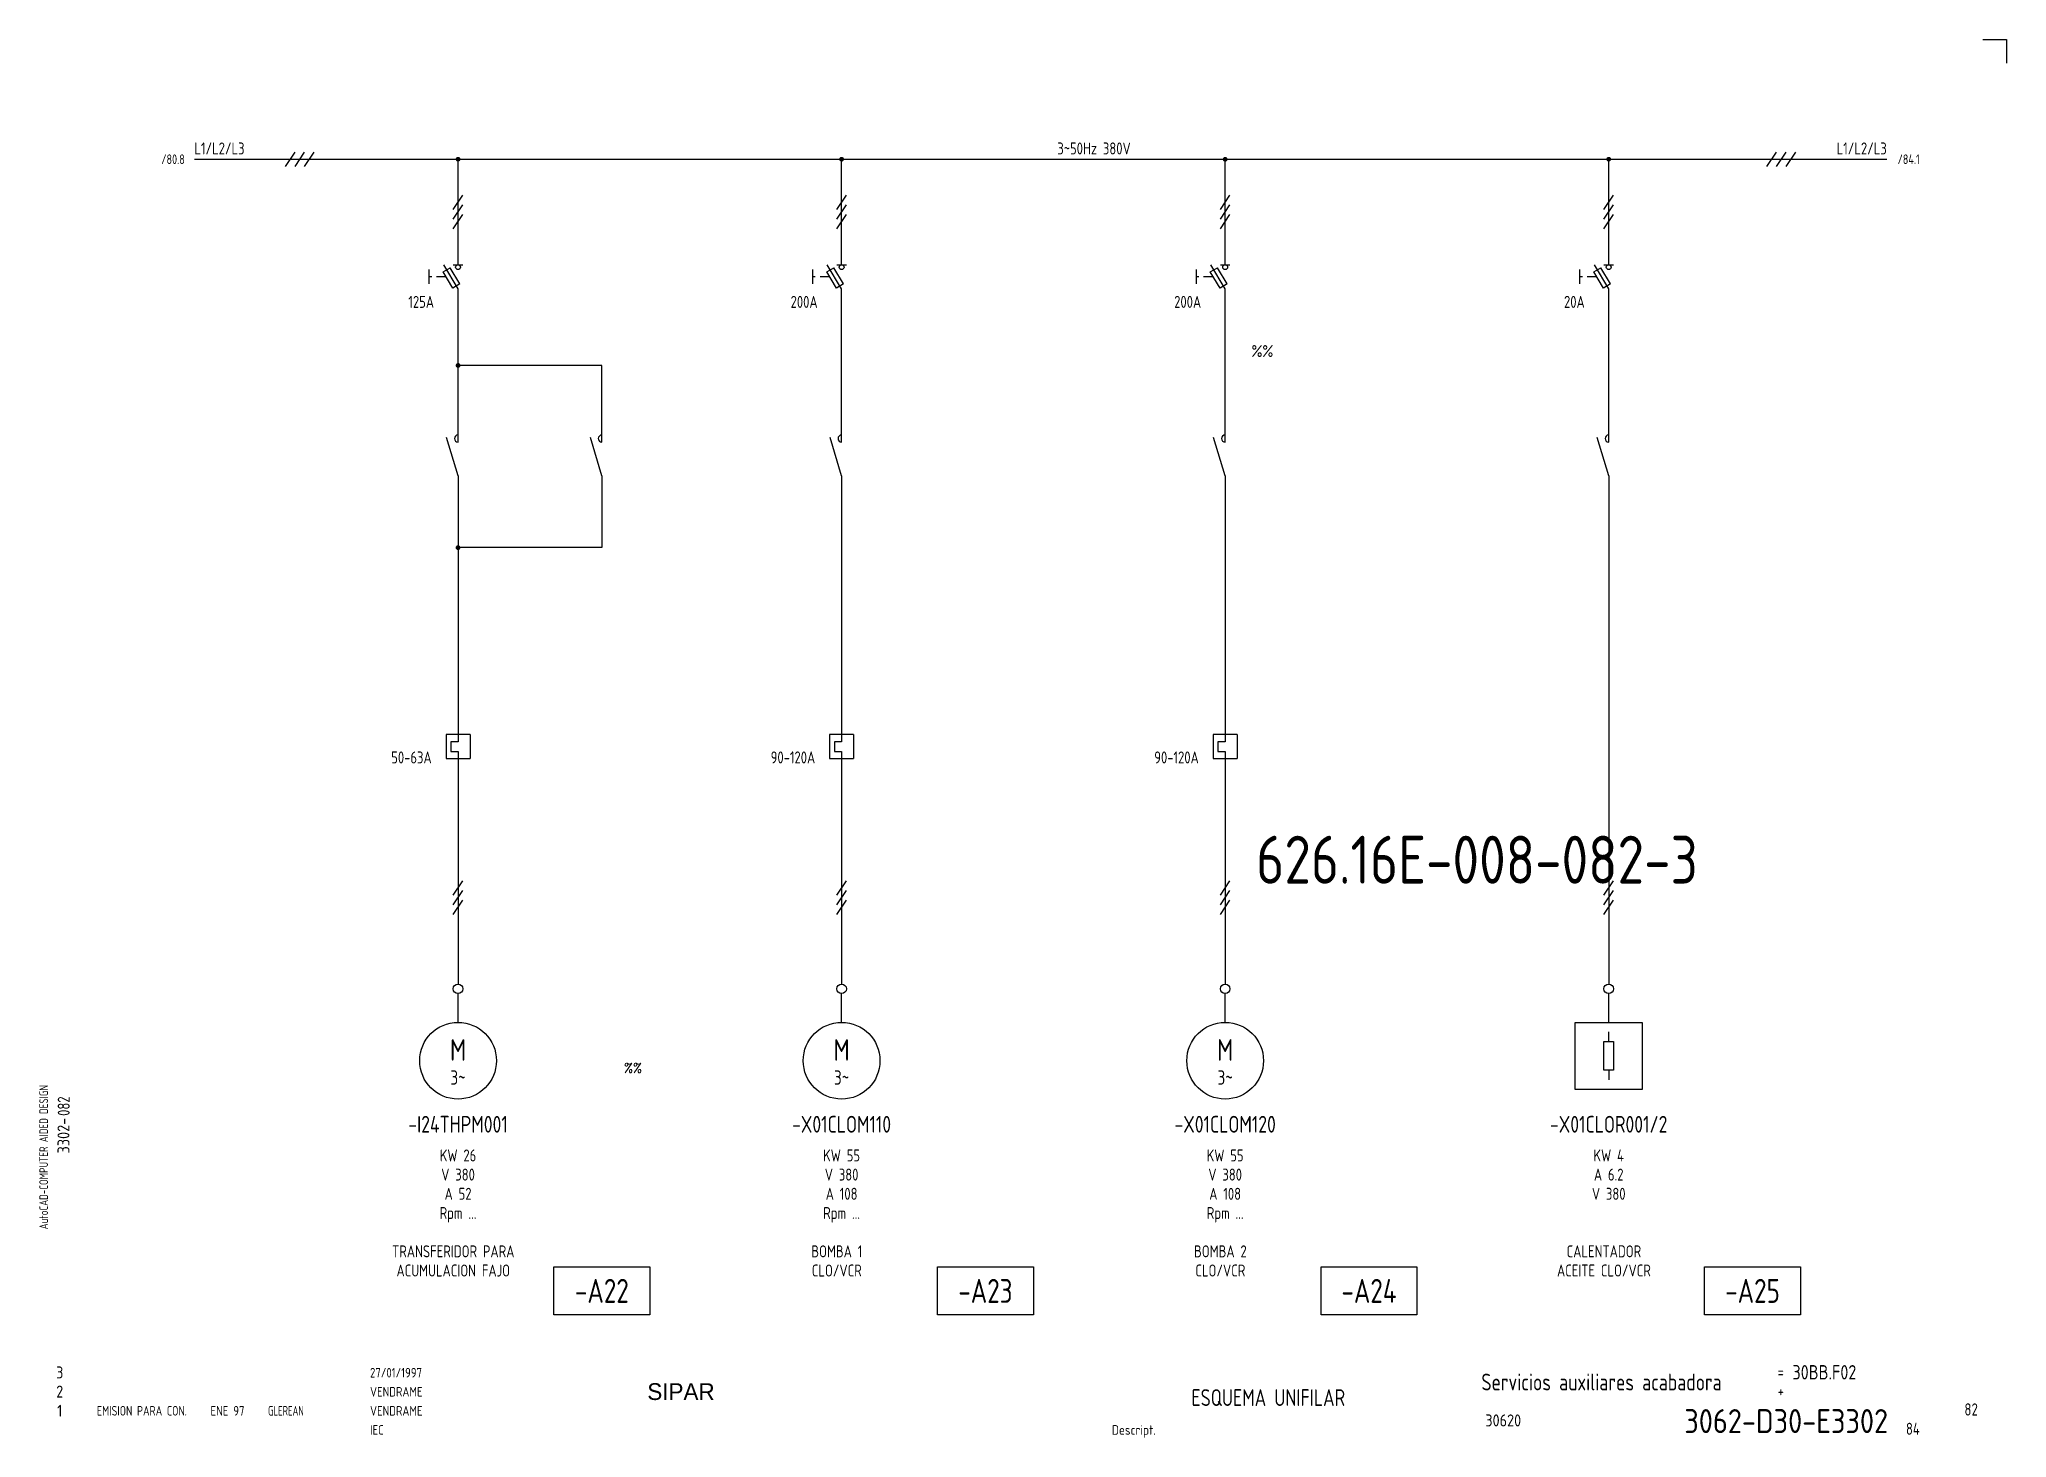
# Model space of a CAD drawing. Extents: x 10 to 420, y 5 to 297.
import ezdxf
from ezdxf.enums import TextEntityAlignment as Align

# ---------------------------------------------------------------- set-up
doc = ezdxf.new("R2010")
doc.units = 0
doc.header["$LTSCALE"] = 8
doc.header["$MEASUREMENT"] = 0
doc.linetypes.add('HIDDEN', pattern=[0.375, 0.25, -0.125])
doc.layers.get('0').update_dxf_attribs({"linetype": 'CONTINUOUS'})
doc.layers.add('CART', color=7, linetype='CONTINUOUS')
doc.styles.add('DIN', font='DIN', dxfattribs={"width": 0.85})
doc.styles.add('SIMPLEX', font='SIMPLEX', dxfattribs={"width": 0.9})
doc.styles.get("Standard").update_dxf_attribs({"font": 'DIN', "width": 0.85})
doc.styles.add('UNIV', font='UNIV')

# ---------------------------------------------------------------- blocks, each defined once
blk = doc.blocks.new('WB-FG100')
at = {"layer": 'CART', "color": 1}
for p, q in [((415, 297), (420, 297)), ((420, 297), (420, 292))]:
    blk.add_line(p, q, dxfattribs=at)
at = {"layer": 'CART', "color": 1, "style": 'DIN', "width": 0.8}
blk.add_text('AutoCAD-COMPUTER AIDED DESIGN', height=1.8, rotation=90, dxfattribs=at).set_placement((11.47, 48.84))
at = {"layer": 'CART', "color": 3, "style": 'DIN', "width": 0.8}
for s, p in [('=', (372.24, 17.91)), ('+', (372.24, 13.87))]:
    blk.add_text(s, height=2.5, dxfattribs=at).set_placement(p)
at = {"layer": 'CART', "color": 7, "style": 'DIN', "width": 0.9}
blk.add_attdef('FILE', text='', height=2.5, rotation=90, dxfattribs=at).set_placement((15.95, 68.38), align=Align.CENTER)
for tag, p in [('MOD-3', (13.92, 19)), ('MOD-2', (13.92, 15)), ('MOD-1', (13.92, 11)), ('NR.COMMESSA', (315, 9))]:
    blk.add_attdef(tag, text='', height=2.5, dxfattribs=at).set_placement(p, align=Align.MIDDLE)
at = {"layer": 'CART', "color": 7, "style": 'DIN'}
for tag, width, p in [('REV-3', 0.9, (21.66, 19)), ('DATA-3', 0.9, (45.37, 19)), ('NOME-3', 0.9, (57.37, 19)), ('REV-2', 0.9, (21.66, 15)), ('DATA-2', 0.9, (45.37, 15)), ('NOME-2', 0.9, (57.37, 15)), ('REV-1', 0.9, (21.66, 11)), ('DATA-1', 0.9, (45.37, 11)), ('NOME-1', 0.7, (57.37, 11))]:
    blk.add_attdef(tag, text='', height=2, dxfattribs=dict(at, width=width)).set_placement(p, align=Align.MIDDLE_LEFT)
at = {"layer": 'CART', "color": 7, "style": 'DIN', "width": 0.9}
for tag, p, height in [('DATA', (78.64, 17.94), 2), ('ESECUTORE', (78.64, 13.97), 2), ('CONTROLLORE', (78.64, 9.99), 2), ('SEGUE', (398.93, 5.65), 2.8), ('NORMA', (78.64, 6.01), 2)]:
    blk.add_attdef(tag, p, '', height=height, dxfattribs=at)
at = {"layer": 'CART', "color": 2, "style": 'DIN', "width": 0.9}
for tag, p in [('TITOLO-1/3', (266.5, 18.23)), ('TITOLO-1/2', (266.5, 15.73)), ('TITOLO-2/3', (266.5, 13.18)), ('TITOLO-2/2', (266.5, 10.68)), ('TITOLO-3/3', (266.5, 8.13))]:
    blk.add_attdef(tag, text='', height=3.5, dxfattribs=at).set_placement(p, align=Align.MIDDLE)
at = {"layer": 'CART', "color": 3, "style": 'DIN', "width": 0.9}
blk.add_attdef('ASSIEME', text='', height=3.5, dxfattribs=at).set_placement((334, 17), align=Align.MIDDLE)
at = {"layer": 'CART', "color": 3, "style": 'DIN', "width": 0.85}
for tag, p in [('=', (375.33, 16.63)), ('+', (375.33, 12.76))]:
    blk.add_attdef(tag, text='', height=3, dxfattribs=at).set_placement(p, align=Align.BOTTOM_LEFT)
at = {"layer": 'CART', "color": 3, "style": 'DIN', "width": 0.9}
blk.add_attdef('FOGLIO', text='', height=2.8, dxfattribs=at).set_placement((414.2, 9.56), align=Align.RIGHT)
at = {"layer": 'CART', "color": 2, "style": 'DIN', "width": 0.9}
blk.add_attdef('DISEGNO', text='', height=5, dxfattribs=at).set_placement((395.27, 6.35), align=Align.RIGHT)
at = {"layer": 'CART', "color": 1, "style": 'DIN', "width": 0.9}
blk.add_attdef('TIPOLOGIA', (233.37, 6), '', height=2, dxfattribs=at)

msp = doc.modelspace()

# ---------------------------------------------------------------- linework, layer by layer
at = {"linetype": 'Continuous'}
msp.add_line((42, 272), (395, 272), dxfattribs=at)
for p, q in [((61, 270.5), (63, 273.5)), ((63, 270.5), (65, 273.5)), ((65, 270.5), (67, 273.5)), ((97, 250), (97, 272)), ((177, 250), (177, 272)), ((257, 250), (257, 272)), ((337, 250), (337, 272)), ((370, 270.5), (372, 273.5)), ((372, 270.5), (374, 273.5)), ((374, 270.5), (376, 273.5)), ((91, 246), (91, 249)), ((93.9, 248.5), (95.37, 249.38)), ((95.93, 245.12), (93.9, 248.5)), ((97, 245), (94, 250)), ((97.4, 246), (95.37, 249.38)), ((96, 250), (98, 250)), ((171, 246), (171, 249)), ((173.9, 248.5), (175.37, 249.38)), ((175.93, 245.12), (173.9, 248.5)), ((177, 245), (174, 250)), ((177.4, 246), (175.37, 249.38)), ((176, 250), (178, 250)), ((251, 246), (251, 249)), ((253.9, 248.5), (255.37, 249.38)), ((255.93, 245.12), (253.9, 248.5)), ((257, 245), (254, 250)), ((257.4, 246), (255.37, 249.38)), ((256, 250), (258, 250)), ((331, 246), (331, 249)), ((333.9, 248.5), (335.37, 249.38)), ((335.93, 245.12), (333.9, 248.5)), ((337, 245), (334, 250)), ((337.4, 246), (335.37, 249.38)), ((336, 250), (338, 250)), ((97.4, 246), (95.93, 245.12)), ((177.4, 246), (175.93, 245.12)), ((257.4, 246), (255.93, 245.12)), ((337.4, 246), (335.93, 245.12)), ((127, 229), (97, 229)), ((127, 213), (127, 229)), ((127, 206), (127, 191)), ((127, 191), (97, 191)), ((99.5, 152), (94.5, 152)), ((94.5, 152), (94.5, 147)), ((97, 152), (97, 150.5)), ((99.5, 152), (99.5, 147)), ((174.5, 152), (174.5, 147)), ((179.5, 152), (174.5, 152)), ((177, 152), (177, 150.5)), ((179.5, 152), (179.5, 147)), ((259.5, 152), (254.5, 152)), ((254.5, 152), (254.5, 147)), ((257, 152), (257, 150.5)), ((259.5, 152), (259.5, 147)), ((97, 150.5), (95.5, 150.5)), ((95.5, 150.5), (95.5, 148.5)), ((95.5, 148.5), (97, 148.5)), ((97, 148.5), (97, 147)), ((175.5, 150.5), (175.5, 148.5)), ((177, 150.5), (175.5, 150.5)), ((175.5, 148.5), (177, 148.5)), ((177, 148.5), (177, 147)), ((255.5, 150.5), (255.5, 148.5)), ((257, 150.5), (255.5, 150.5)), ((255.5, 148.5), (257, 148.5)), ((257, 148.5), (257, 147)), ((94.5, 147), (99.5, 147)), ((174.5, 147), (179.5, 147)), ((254.5, 147), (259.5, 147)), ((336, 82), (336, 88)), ((336, 88), (338, 88)), ((337, 88), (337, 90)), ((338, 88), (338, 82)), ((338, 82), (336, 82)), ((337, 82), (337, 80))]:
    msp.add_line(p, q)
at = {"color": 7}
for p, q in [((96, 261.5), (98, 264.5)), ((176, 261.5), (178, 264.5)), ((256, 261.5), (258, 264.5)), ((336, 261.5), (338, 264.5)), ((96, 259.5), (98, 262.5)), ((96, 257.5), (98, 260.5)), ((176, 259.5), (178, 262.5)), ((176, 257.5), (178, 260.5)), ((256, 259.5), (258, 262.5)), ((256, 257.5), (258, 260.5)), ((336, 259.5), (338, 262.5)), ((336, 257.5), (338, 260.5)), ((97, 213), (97, 245)), ((177, 213), (177, 245)), ((257, 213), (257, 245)), ((337, 213), (337, 245)), ((97, 206), (94.6, 214)), ((127, 206), (124.6, 214)), ((177, 206), (174.6, 214)), ((257, 206), (254.6, 214)), ((337, 206), (334.6, 214)), ((97, 206), (97, 150.5)), ((177, 206), (177, 150.5)), ((257, 206), (257, 150.5)), ((337, 206), (337, 100)), ((97, 148.5), (97, 100)), ((177, 148.5), (177, 100)), ((257, 148.5), (257, 100)), ((96, 118.5), (98, 121.5)), ((96, 116.5), (98, 119.5)), ((176, 118.5), (178, 121.5)), ((176, 116.5), (178, 119.5)), ((256, 118.5), (258, 121.5)), ((256, 116.5), (258, 119.5)), ((336, 118.5), (338, 121.5)), ((336, 116.5), (338, 119.5)), ((96, 114.5), (98, 117.5)), ((176, 114.5), (178, 117.5)), ((256, 114.5), (258, 117.5)), ((336, 114.5), (338, 117.5)), ((97, 92), (97, 98)), ((97, 92), (97, 98)), ((177, 92), (177, 98)), ((177, 92), (177, 98)), ((257, 92), (257, 98)), ((257, 92), (257, 98)), ((337, 92), (337, 98)), ((337, 92), (337, 98))]:
    msp.add_line(p, q, dxfattribs=at)
at = {"linetype": 'HIDDEN'}
for p, q in [((94.5, 247.5), (91, 247.5)), ((174.5, 247.5), (171, 247.5)), ((254.5, 247.5), (251, 247.5)), ((334.5, 247.5), (331, 247.5))]:
    msp.add_line(p, q, dxfattribs=at)
at = {"color": 3}
for p, q in [((330, 92), (344, 92)), ((330, 78), (330, 92)), ((344, 92), (344, 78)), ((344, 78), (330, 78))]:
    msp.add_line(p, q, dxfattribs=at)
at = {"color": 2}
for p, q in [((117, 31), (117, 41)), ((117, 41), (137, 41)), ((137, 41), (137, 31)), ((197, 31), (197, 41)), ((197, 41), (217, 41)), ((217, 41), (217, 31)), ((277, 31), (277, 41)), ((277, 41), (297, 41)), ((297, 41), (297, 31)), ((357, 41), (377, 41)), ((357, 31), (357, 41)), ((377, 41), (377, 31)), ((137, 31), (117, 31)), ((217, 31), (197, 31)), ((297, 31), (277, 31)), ((377, 31), (357, 31))]:
    msp.add_line(p, q, dxfattribs=at)
at = {"const_width": 0.5}
for points in [[(96.75, 272, 1), (97.25, 272, 1)], [(176.75, 272, 1), (177.25, 272, 1)], [(256.75, 272, 1), (257.25, 272, 1)], [(336.75, 272, 1), (337.25, 272, 1)], [(96.75, 229, 1), (97.25, 229, 1)], [(96.75, 191, 1), (97.25, 191, 1)]]:
    msp.add_lwpolyline(points, format="xyb", close=True, dxfattribs=at)
at = {"color": 7, "linetype": 'Continuous', "const_width": 0.5}
for points in [[(96.75, 272, 1), (97.25, 272, 1)], [(176.75, 272, 1), (177.25, 272, 1)], [(256.75, 272, 1), (257.25, 272, 1)], [(336.75, 272, 1), (337.25, 272, 1)]]:
    msp.add_lwpolyline(points, format="xyb", close=True, dxfattribs=at)
for centre, radius in [((97, 249.5), 0.5), ((177, 249.5), 0.5), ((257, 249.5), 0.5), ((337, 249.5), 0.5), ((97, 99), 1), ((177, 99), 1), ((257, 99), 1), ((337, 99), 1)]:
    msp.add_circle(centre, radius)
at = {"color": 3}
for centre in [(97, 84), (177, 84), (257, 84)]:
    msp.add_circle(centre, 8, dxfattribs=at)
at = {"color": 7}
for centre in [(97, 213.75), (127, 213.75), (177, 213.75), (257, 213.75), (337, 213.75)]:
    msp.add_arc(centre, 0.75, 90, 270, dxfattribs=at)

# ---------------------------------------------------------------- block references
at = {"layer": 'CART'}
ref = msp.add_blockref('WB-FG100', (0, 0), dxfattribs=at)
ref.add_attrib('TIPOLOGIA', 'Descript.', (233.37, 6), dxfattribs={"color": 1, "height": 2, "style": 'DIN', "width": 0.9})
ref.add_attrib('ASSIEME', 'Servicios auxiliares acabadora', dxfattribs={"color": 3, "height": 3.5, "style": 'DIN', "width": 0.8}).set_placement((335.5, 17), align=Align.MIDDLE)
ref.add_attrib('=', '30BB.F02', dxfattribs={"color": 3, "height": 3, "style": 'DIN', "width": 0.85}).set_placement((375.33, 16.63), align=Align.BOTTOM_LEFT)
ref.add_attrib('NR.COMMESSA', '30620', dxfattribs={"color": 7, "height": 2.5, "style": 'DIN', "width": 0.9}).set_placement((315, 9), align=Align.MIDDLE)
ref.add_attrib('DISEGNO', '3062-D30-E3302', dxfattribs={"color": 2, "height": 5, "style": 'DIN', "width": 0.9}).set_placement((395.27, 6.35), align=Align.RIGHT)
ref.add_attrib('DATA', '27/01/1997', (78.64, 17.94), dxfattribs={"color": 7, "height": 2, "style": 'DIN', "width": 0.85})
ref.add_attrib('ESECUTORE', 'VENDRAME', (78.64, 13.97), dxfattribs={"color": 7, "height": 2, "style": 'DIN', "width": 0.85})
ref.add_attrib('CONTROLLORE', 'VENDRAME', (78.64, 9.99), dxfattribs={"color": 7, "height": 2, "style": 'DIN', "width": 0.85})
ref.add_attrib('NORMA', 'IEC', (78.64, 6.01), dxfattribs={"color": 7, "height": 2, "style": 'DIN', "width": 0.85})
ref.add_attrib('MOD-1', '1', dxfattribs={"color": 7, "height": 2.5, "style": 'DIN', "width": 0.9}).set_placement((13.92, 11), align=Align.MIDDLE)
ref.add_attrib('REV-1', 'EMISION PARA CON.', dxfattribs={"color": 7, "height": 2, "style": 'DIN', "width": 0.8}).set_placement((21.66, 11), align=Align.MIDDLE_LEFT)
ref.add_attrib('DATA-1', 'ENE 97', dxfattribs={"color": 7, "height": 2, "style": 'DIN', "width": 0.85}).set_placement((45.37, 11), align=Align.MIDDLE_LEFT)
ref.add_attrib('NOME-1', 'GLEREAN', dxfattribs={"color": 7, "height": 2, "style": 'DIN', "width": 0.7}).set_placement((57.37, 11), align=Align.MIDDLE_LEFT)
ref.add_attrib('MOD-2', '2', dxfattribs={"color": 7, "height": 2.5, "style": 'DIN', "width": 0.9}).set_placement((13.92, 15), align=Align.MIDDLE)
ref.add_attrib('MOD-3', '3', dxfattribs={"color": 7, "height": 2.5, "style": 'DIN', "width": 0.9}).set_placement((13.92, 19), align=Align.MIDDLE)
ref.add_attrib('FILE', '3302-', dxfattribs={"color": 7, "height": 2.5, "rotation": 90, "style": 'DIN', "width": 0.9}).set_placement((15.95, 68.38), align=Align.CENTER)

# ---------------------------------------------------------------- texts
at = {"style": 'DIN'}
for s, height, width, p in [('L1/L2/L3', 2.5, 0.8, (42, 273)), ('3~50Hz 380V ', 2.5, 0.8, (222, 273)), ('/84.1', 2, 0.8, (397.25, 271)), ('%%', 2.5, 0.85, (262.5, 230.75)), ('84', 2.5, 0.8, (399, 6))]:
    msp.add_text(s, height=height, dxfattribs=dict(at, width=width)).set_placement(p)
at = {"style": 'DIN', "width": 0.8}
for s, height, p in [('L1/L2/L3', 2.5, (395, 273)), ('/80.8', 2, (40, 271)), ('125A', 2.5, (92, 241)), ('200A', 2.5, (172, 241)), ('200A', 2.5, (252, 241)), ('20A', 2.5, (332, 241)), ('50-63A', 2.5, (91.5, 146)), ('90-120A', 2.5, (171.5, 146)), ('90-120A', 2.5, (251.5, 146))]:
    msp.add_text(s, height=height, dxfattribs=at).set_placement(p, align=Align.RIGHT)
at = {"color": 3, "style": 'DIN', "width": 0.8}
for s, height, p in [('M', 4.5, (97, 84)), ('M', 4.5, (177, 84)), ('M', 4.5, (257, 84)), ('ESQUEMA UNIFILAR', 3.5, (266, 12))]:
    msp.add_text(s, height=height, dxfattribs=at).set_placement(p, align=Align.CENTER)
at = {"color": 7, "linetype": 'Continuous', "style": 'SIMPLEX', "width": 0.9}
msp.add_text('%%', height=2, dxfattribs=at).set_placement((133.5, 82.5), align=Align.MIDDLE)
at = {"style": 'DIN', "width": 0.8}
for s, height, p in [('3~', 3, (97, 79)), ('3~', 3, (177, 79)), ('3~', 3, (257, 79)), ('KW 26', 2.5, (97, 63)), ('KW 55', 2.5, (177, 63)), ('KW 55', 2.5, (257, 63)), ('KW 4', 2.5, (337, 63)), ('V 380', 2.5, (97, 59)), ('A 52', 2.5, (97, 55)), ('V 380', 2.5, (177, 59)), ('A 108', 2.5, (177, 55)), ('V 380', 2.5, (257, 59)), ('A 108', 2.5, (257, 55)), ('V 380', 2.5, (337, 55)), ('A 6.2', 2.5, (337, 59)), ('Rpm ...', 2.5, (97, 51)), ('Rpm ...', 2.5, (177, 51)), ('Rpm ...', 2.5, (257, 51))]:
    msp.add_text(s, height=height, dxfattribs=at).set_placement(p, align=Align.CENTER)
msp.add_text('082', height=2.5, rotation=90, dxfattribs=at).set_placement((16, 72.5))
at = {"color": 2, "style": 'DIN', "width": 0.8}
for s, p in [('-I24THPM001', (97, 69)), ('-X01CLOM110', (177, 69)), ('-X01CLOM120', (257, 69)), ('-X01CLOR001/2', (337, 69))]:
    msp.add_text(s, height=3.5, dxfattribs=at).set_placement(p, align=Align.CENTER)
at = {"width": 0.8}
for s, p in [('TRANSFERIDOR PARA', (96, 43)), ('BOMBA 1', (176, 43)), ('BOMBA 2', (256, 43)), ('CALENTADOR', (336, 43)), ('ACUMULACION FAJO', (96, 39)), ('CLO/VCR', (176, 39)), ('CLO/VCR', (256, 39)), ('ACEITE CLO/VCR', (336, 39))]:
    msp.add_text(s, height=2.5, dxfattribs=at).set_placement(p, align=Align.CENTER)
at = {"color": 6, "style": 'DIN', "width": 0.8}
for s, p in [('-A22', (127, 36)), ('-A23', (207, 36)), ('-A24', (287, 36)), ('-A25', (367, 36))]:
    msp.add_text(s, height=5, dxfattribs=at).set_placement(p, align=Align.MIDDLE)
at = {"color": 3, "style": 'DIN', "width": 0.8}
msp.add_text('82', height=2.56, dxfattribs=at).set_placement((414, 10), align=Align.RIGHT)
at = {"color": 2, "insert": (263.47, 130.92), "char_height": 10, "width": 111.0411, "attachment_point": 1, "style": 'DIN'}
msp.add_mtext('626.16E-008-082-3', dxfattribs=at)
at = {"layer": 'CART', "color": 2, "linetype": 'Continuous', "style": 'UNIV'}
msp.add_text('SIPAR', height=3.5, dxfattribs=at).set_placement((143.5, 13.25), align=Align.CENTER)

doc.saveas('drawing.dxf')
